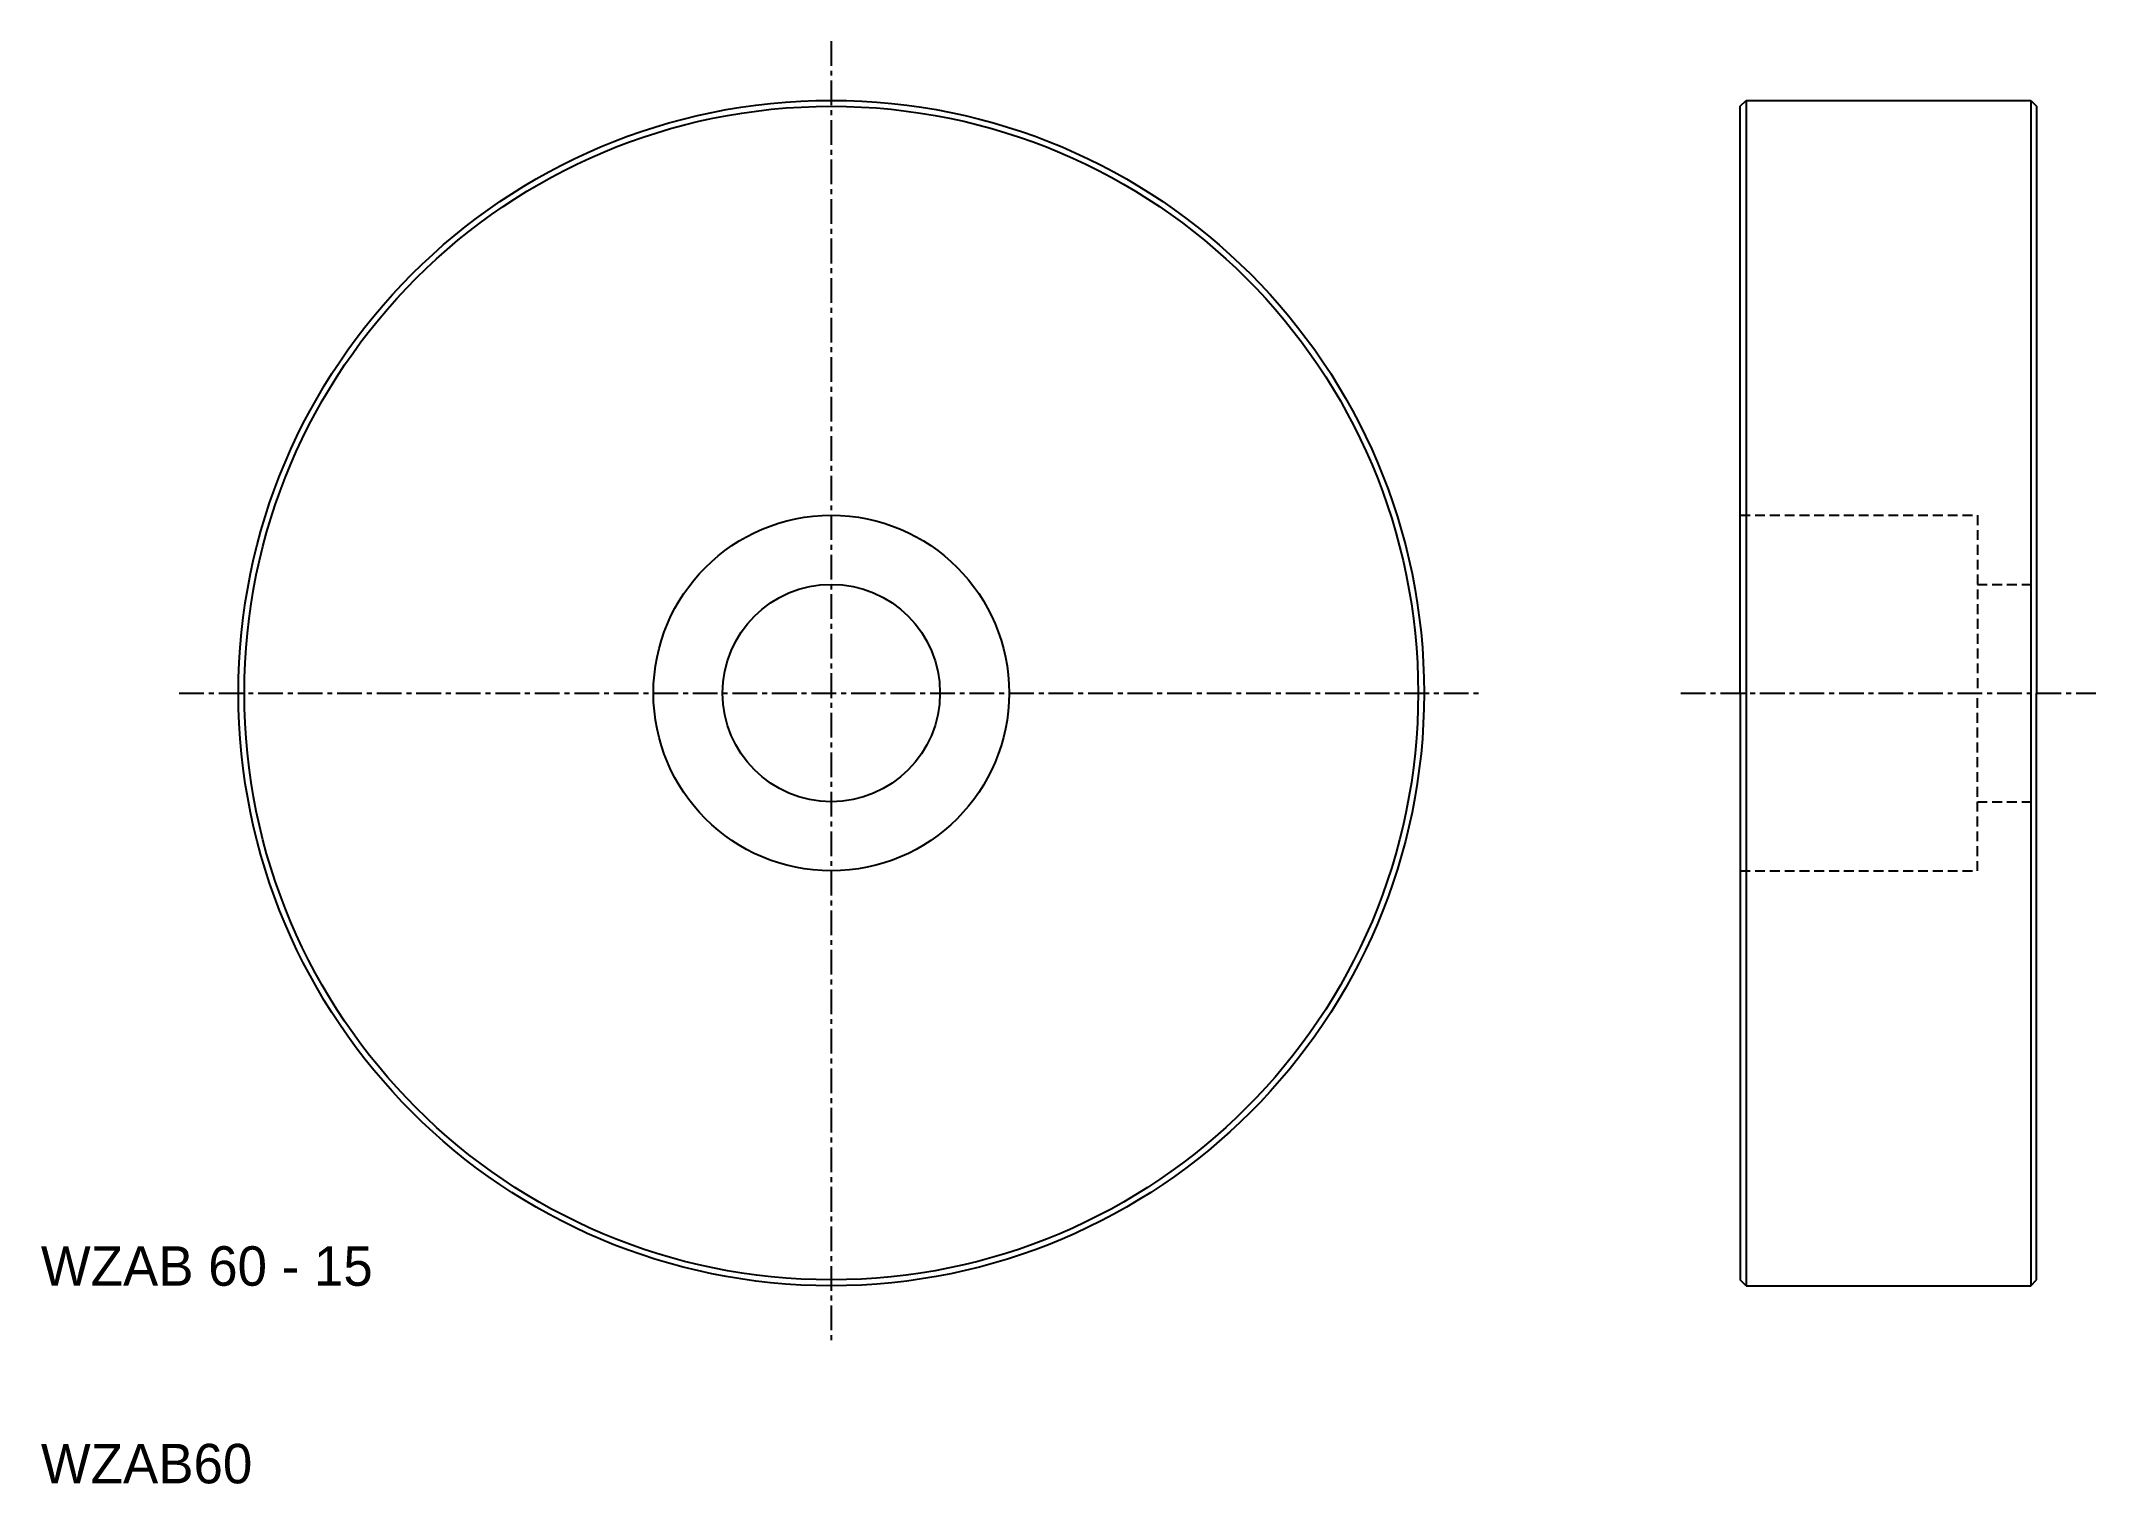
# Model space of a CAD drawing. Extents: x 10 to 114, y 10 to 83.
import ezdxf

# ---------------------------------------------------------------- set-up
doc = ezdxf.new("R2010")
doc.units = 0
doc.linetypes.add('CENTER', pattern=[2, 1.25, -0.25, 0.25, -0.25])
doc.linetypes.add('DASHED', pattern=[0.75, 0.5, -0.25])
doc.layers.get('0').update_dxf_attribs({"linetype": 'CONTINUOUS'})
doc.layers.add('CENTER', color=1, linetype='CENTER')

msp = doc.modelspace()

# ---------------------------------------------------------------- linework, layer by layer
at = {"color": 7, "linetype": 'CONTINUOUS'}
for p, q in [((96, 79.7), (96.3, 80)), ((96, 50), (96, 79.7)), ((96.3, 80), (96.3, 20)), ((96.3, 80), (110.7, 80)), ((110.7, 80), (110.7, 20)), ((110.7, 80), (111, 79.7)), ((111, 79.7), (111, 50)), ((96, 50), (96, 20.3)), ((111, 20.3), (111, 50)), ((96.3, 20), (96, 20.3)), ((96.3, 20), (110.7, 20)), ((110.7, 20), (111, 20.3))]:
    msp.add_line(p, q, dxfattribs=at)
at = {"color": 3, "linetype": 'DASHED'}
for p, q in [((96, 59), (108, 59)), ((108, 59), (108, 50)), ((108, 55.5), (111, 55.5)), ((108, 41), (108, 50)), ((108, 44.5), (111, 44.5)), ((96, 41), (108, 41))]:
    msp.add_line(p, q, dxfattribs=at)
at = {"color": 7, "linetype": 'CONTINUOUS'}
for radius in [30, 29.7, 9, 5.5]:
    msp.add_circle((50, 50), radius, dxfattribs=at)
at = {"layer": 'CENTER', "color": 1, "linetype": 'CENTER'}
for p, q in [((50, 83), (50, 17)), ((17, 50), (83, 50)), ((93, 50), (114, 50))]:
    msp.add_line(p, q, dxfattribs=at)

# ---------------------------------------------------------------- texts
at = {"color": 7, "linetype": 'CONTINUOUS'}
for s, p in [('WZAB 60 - 15', (10, 20)), ('WZAB60', (10, 10))]:
    msp.add_text(s, height=2, dxfattribs=at).set_placement(p)

doc.saveas('drawing.dxf')
